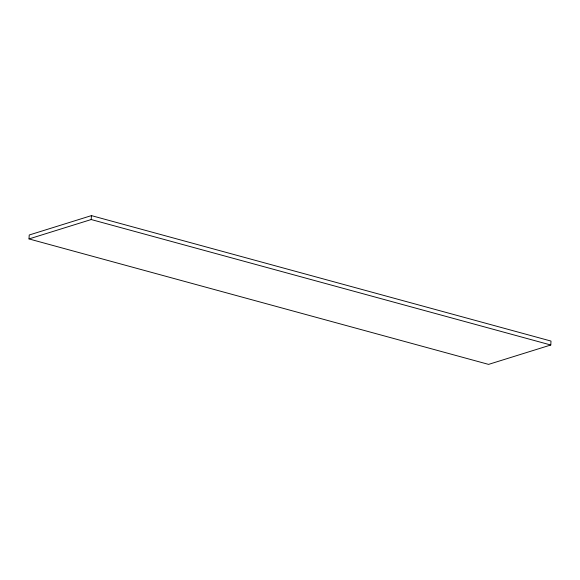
<?xml version="1.0" encoding="UTF-8"?>
<svg xmlns="http://www.w3.org/2000/svg" width="580" height="580" viewBox="0 0 580 580"><rect width="100%" height="100%" fill="white"/><g stroke="black" fill="none" stroke-linecap="round" stroke-linejoin="round"><path stroke-width="0.87" d="M29 238.931L29.225 235.001L91.43 215.615L551 341.069L550.775 344.998L488.57 364.385L29 238.931L91.205 219.544L550.775 344.998M91.205 219.544L91.43 215.615"/></g></svg>
